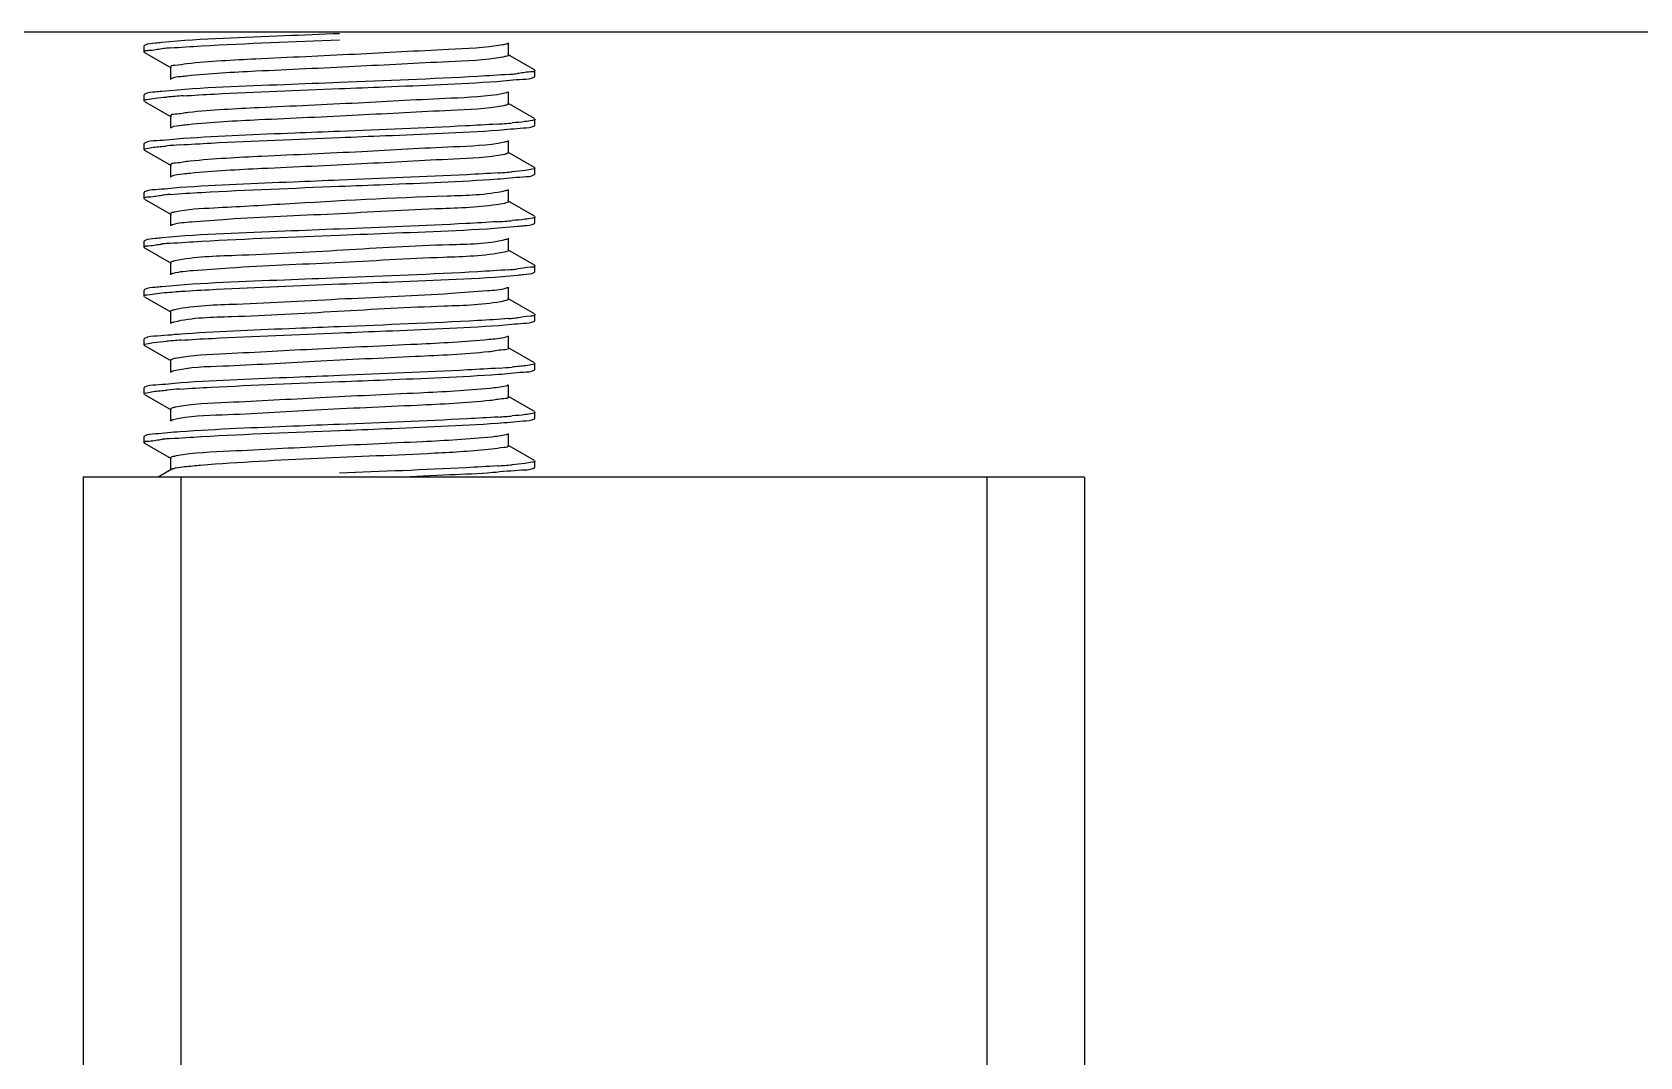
# Model space of a CAD drawing. Extents: x 27938 to 1507990, y 110129 to 923079.
# Drawn here: x 540126 to 540910, y 383447 to 383946 of the extents above; entities that cross this region are included whole.
import ezdxf

# ---------------------------------------------------------------- set-up
doc = ezdxf.new("R2010")
doc.units = 0
doc.header["$LTSCALE"] = 1000
doc.header["$MEASUREMENT"] = 0
doc.layers.add('BZ', color=2, linetype='Continuous')

msp = doc.modelspace()

# ---------------------------------------------------------------- linework, layer by layer
at = {"linetype": 'Continuous'}
for p, q in [((540358.56, 383935.31), (540358.56, 383941.27)), ((540181.17, 383940.04), (540180.95, 383939.78)), ((540180.95, 383936.8), (540180.95, 383939.78)), ((540181.17, 383936.54), (540180.95, 383936.8)), ((540181.17, 383936.54), (540194.1, 383929.06)), ((540371.22, 383928.13), (540358.3, 383935.61)), ((540193.84, 383929.36), (540193.84, 383923.41)), ((540371.22, 383928.13), (540371.45, 383927.87)), ((540371.45, 383924.89), (540371.45, 383927.87)), ((540371.22, 383924.63), (540371.45, 383924.89)), ((540181.17, 383916.23), (540180.95, 383915.96)), ((540180.95, 383912.99), (540180.95, 383915.96)), ((540181.17, 383912.73), (540180.95, 383912.99)), ((540181.17, 383912.73), (540194.1, 383905.25)), ((540371.22, 383904.32), (540358.3, 383911.8)), ((540358.56, 383911.5), (540358.56, 383917.45)), ((540193.84, 383905.55), (540193.84, 383899.59)), ((540371.22, 383904.32), (540371.45, 383904.06)), ((540371.45, 383901.08), (540371.45, 383904.06)), ((540371.22, 383900.82), (540371.45, 383901.08)), ((540181.17, 383892.41), (540180.95, 383892.15)), ((540180.95, 383889.18), (540180.95, 383892.15)), ((540181.17, 383888.91), (540180.95, 383889.18)), ((540181.17, 383888.91), (540194.1, 383881.43)), ((540371.22, 383880.51), (540358.3, 383887.99)), ((540358.56, 383887.69), (540358.56, 383893.64)), ((540193.84, 383881.73), (540193.84, 383875.78)), ((540371.22, 383880.51), (540371.45, 383880.25)), ((540371.45, 383877.27), (540371.45, 383880.25)), ((540371.22, 383877.01), (540371.45, 383877.27)), ((540181.17, 383868.6), (540180.95, 383868.34)), ((540180.95, 383865.36), (540180.95, 383868.34)), ((540181.17, 383865.1), (540180.95, 383865.36)), ((540181.17, 383865.1), (540194.1, 383857.62)), ((540371.22, 383856.69), (540358.3, 383864.18)), ((540358.56, 383863.87), (540358.56, 383869.83)), ((540193.84, 383857.92), (540193.84, 383851.97)), ((540371.22, 383856.69), (540371.45, 383856.43)), ((540371.45, 383853.46), (540371.45, 383856.43)), ((540371.22, 383853.2), (540371.45, 383853.46)), ((540181.17, 383844.79), (540180.95, 383844.53)), ((540180.95, 383841.55), (540180.95, 383844.53)), ((540181.17, 383841.29), (540180.95, 383841.55)), ((540181.17, 383841.29), (540194.1, 383833.81)), ((540357.21, 383839.37), (540356.52, 383839.22)), ((540371.22, 383832.88), (540358.3, 383840.36)), ((540358.56, 383840.06), (540358.56, 383846.01)), ((540193.84, 383834.11), (540193.84, 383828.16)), ((540371.22, 383832.88), (540371.45, 383832.62)), ((540371.45, 383829.64), (540371.45, 383832.62)), ((540371.22, 383829.38), (540371.45, 383829.64)), ((540181.17, 383820.97), (540180.95, 383820.71)), ((540180.95, 383817.74), (540180.95, 383820.71)), ((540181.17, 383817.48), (540180.95, 383817.74)), ((540181.17, 383817.48), (540194.1, 383809.99)), ((540357.49, 383815.64), (540356.56, 383815.41)), ((540371.22, 383809.07), (540358.3, 383816.55)), ((540358.56, 383816.25), (540358.56, 383822.2)), ((540193.84, 383810.3), (540193.84, 383804.34)), ((540371.22, 383809.07), (540371.45, 383808.81)), ((540371.45, 383805.83), (540371.45, 383808.81)), ((540371.22, 383805.57), (540371.45, 383805.83)), ((540181.17, 383797.16), (540180.95, 383796.9)), ((540180.95, 383793.92), (540180.95, 383796.9)), ((540181.17, 383793.66), (540180.95, 383793.92)), ((540181.17, 383793.66), (540194.1, 383786.18)), ((540371.22, 383785.26), (540358.3, 383792.74)), ((540358.56, 383792.44), (540358.56, 383798.39)), ((540193.84, 383786.48), (540193.84, 383780.53)), ((540371.22, 383785.26), (540371.45, 383784.99)), ((540371.45, 383782.02), (540371.45, 383784.99)), ((540371.22, 383781.76), (540371.45, 383782.02)), ((540181.17, 383773.35), (540180.95, 383773.09)), ((540180.95, 383770.11), (540180.95, 383773.09)), ((540181.17, 383769.85), (540180.95, 383770.11)), ((540181.17, 383769.85), (540194.1, 383762.37)), ((540371.22, 383761.44), (540358.3, 383768.92)), ((540358.56, 383768.62), (540358.56, 383774.58)), ((540193.84, 383762.67), (540193.84, 383756.72)), ((540371.22, 383761.44), (540371.45, 383761.18)), ((540371.45, 383758.21), (540371.45, 383761.18)), ((540371.22, 383757.94), (540371.45, 383758.21)), ((540181.17, 383749.54), (540180.95, 383749.28)), ((540180.95, 383746.3), (540180.95, 383749.28)), ((540181.17, 383746.04), (540180.95, 383746.3)), ((540181.17, 383746.04), (540194.1, 383738.56)), ((540371.22, 383737.63), (540358.3, 383745.11)), ((540358.56, 383744.81), (540358.56, 383750.76)), ((540193.84, 383738.86), (540193.84, 383732.9)), ((540371.22, 383737.63), (540371.45, 383737.37)), ((540371.45, 383734.39), (540371.45, 383737.37)), ((540151.18, 383729.57), (540151.18, 379764.43)), ((540639.34, 383729.57), (540151.18, 383729.57)), ((540194.1, 383733.21), (540187.82, 383729.57)), ((540198.81, 383729.57), (540198.81, 379764.43)), ((540371.22, 383734.13), (540371.45, 383734.39)), ((540591.72, 383729.57), (540591.72, 379764.43)), ((540639.34, 383729.57), (540639.34, 379764.43))]:
    msp.add_line(p, q, dxfattribs=at)
for centre, radius, start, end in [((540212.42, 383698.37), 241.14, 94.73357, 95.43713), ((540219.45, 383615.05), 324.75, 94.54448, 94.75605), ((540332.96, 384249.45), 324.59, 274.54499, 274.75718), ((540340.04, 384165.47), 240.31, 274.73407, 275.44731), ((540227.99, 383485.09), 431.24, 93.71884, 94.78113), ((540325.1, 384322.92), 422.18, 273.75953, 274.79582), ((540225.52, 383492.79), 399.64, 93.89729, 94.8073), ((540326.18, 384285.36), 408.4, 273.84408, 274.80191), ((540212.76, 383623.06), 245.03, 94.73079, 95.38954), ((540219.52, 383542.76), 325.61, 94.54181, 94.75044), ((540352.72, 383881.32), 18.68, 281.51366, 282.91674), ((540325.58, 384269.23), 416.1, 273.79987, 274.79583), ((540212.5, 383602.22), 242.05, 94.73313, 95.42556), ((540219.46, 383519.67), 324.89, 94.54418, 94.75489), ((540332.98, 384153.94), 324.32, 274.54544, 274.75925), ((540340.19, 384068.52), 238.61, 274.73475, 275.46903), ((540332.96, 384130.39), 324.59, 274.54498, 274.75718), ((540340.05, 384046.4), 240.3, 274.73407, 275.44741), ((540226.19, 383389.06), 408.14, 93.84567, 94.80204), ((540326.86, 384181.63), 399.88, 273.89575, 274.80718), ((540225.54, 383373.45), 399.92, 93.89556, 94.80715), ((540326.2, 384166.04), 408.14, 273.84563, 274.80209), ((540212.77, 383503.9), 245.13, 94.73072, 95.38835), ((540219.52, 383423.68), 325.63, 94.54173, 94.75029), ((540325.6, 384149.93), 415.86, 273.80124, 274.79604)]:
    msp.add_arc(centre, radius, start, end, dxfattribs=at)
for points, knots in [([(540189.62, 383941.41), (540188.54, 383941.3), (540185.75, 383940.91), (540182.71, 383940.93), (540181.17, 383940.04)], [0, 0, 0, 0, 0.378905, 1, 1, 1, 1]), ([(540276.2, 383945.73), (540267.26, 383945.38), (540238.4, 383944.14), (540209.48, 383943.3), (540189.62, 383941.41)], [0, 0, 0, 0, 0.309388, 1, 1, 1, 1]), ([(540193.72, 383938.79), (540198.76, 383939.19), (540226.24, 383940.86), (540253.75, 383941.86), (540276.2, 383942.75)], [0, 0, 0, 0, 0.183712, 1, 1, 1, 1]), ([(540180.95, 383936.8), (540180.95, 383937.58), (540185.4, 383937.56), (540187.42, 383938.22), (540189.57, 383938.43)], [0, 0, 0, 0, 0.263852, 1, 1, 1, 1]), ([(540355.76, 383940.27), (540347.03, 383938.72), (540322.89, 383937.77), (540282.83, 383935.53), (540240.32, 383933.63), (540213, 383932.24), (540201.83, 383931.04)], [0, 0, 0, 0, 0.172398, 0.468214, 0.781513, 1, 1, 1, 1]), ([(540355.76, 383934.32), (540347.03, 383932.77), (540322.89, 383931.81), (540282.83, 383929.57), (540240.32, 383927.67), (540213, 383926.29), (540201.83, 383925.09)], [0, 0, 0, 0, 0.172398, 0.468214, 0.781513, 1, 1, 1, 1]), ([(540358.3, 383940.96), (540358.01, 383940.8), (540357.15, 383940.55), (540356.3, 383940.37), (540355.76, 383940.27)], [0, 0, 0, 0, 0.3774, 1, 1, 1, 1]), ([(540358.56, 383935.31), (540358.56, 383935.03), (540357.25, 383934.63), (540356.46, 383934.45), (540355.76, 383934.32)], [0, 0, 0, 0, 0.285727, 1, 1, 1, 1]), ([(540201.83, 383931.04), (540199.83, 383930.83), (540197.93, 383930.24), (540193.83, 383930.09), (540193.84, 383929.36)], [0, 0, 0, 0, 0.73331, 1, 1, 1, 1]), ([(540358.68, 383925.89), (540353.64, 383925.49), (540326.16, 383923.82), (540298.65, 383922.81), (540276.2, 383921.92)], [0, 0, 0, 0, 0.183696, 1, 1, 1, 1]), ([(540371.45, 383927.87), (540371.45, 383927.1), (540367.01, 383927.12), (540365, 383926.45), (540362.86, 383926.25)], [0, 0, 0, 0, 0.263842, 1, 1, 1, 1]), ([(540189.57, 383917.59), (540188.5, 383917.49), (540185.73, 383917.1), (540182.7, 383917.11), (540181.17, 383916.23)], [0, 0, 0, 0, 0.378807, 1, 1, 1, 1]), ([(540276.2, 383921.92), (540267.26, 383921.56), (540238.38, 383920.33), (540209.45, 383919.49), (540189.57, 383917.59)], [0, 0, 0, 0, 0.309518, 1, 1, 1, 1]), ([(540201.83, 383925.09), (540200.86, 383924.99), (540198.3, 383924.6), (540195.52, 383924.53), (540194.1, 383923.71)], [0, 0, 0, 0, 0.372879, 1, 1, 1, 1]), ([(540200.02, 383915.43), (540205.08, 383915.76), (540230.46, 383917.17), (540255.86, 383918.13), (540276.2, 383918.94)], [0, 0, 0, 0, 0.199269, 1, 1, 1, 1]), ([(540276.2, 383918.94), (540283.54, 383919.23), (540309.07, 383920.27), (540334.62, 383921.27), (540352.78, 383922.48)], [0, 0, 0, 0, 0.287582, 1, 1, 1, 1]), ([(540352.78, 383922.48), (540357.05, 383922.77), (540363.03, 383923.6), (540369.56, 383923.68), (540371.22, 383924.63)], [0, 0, 0, 0, 0.691032, 1, 1, 1, 1]), ([(540180.95, 383912.99), (540180.95, 383913.48), (540183.62, 383913.73), (540184.93, 383914.1), (540186.26, 383914.26)], [0, 0, 0, 0, 0.269511, 1, 1, 1, 1]), ([(540356.17, 383916.54), (540347.74, 383914.92), (540323.98, 383914.06), (540284.28, 383911.75), (540241.59, 383909.89), (540213.97, 383908.48), (540202.56, 383907.31)], [0, 0, 0, 0, 0.167291, 0.461164, 0.776399, 1, 1, 1, 1]), ([(540356.17, 383910.58), (540347.74, 383908.96), (540323.98, 383908.11), (540284.28, 383905.8), (540241.59, 383903.94), (540213.97, 383902.53), (540202.56, 383901.35)], [0, 0, 0, 0, 0.167291, 0.461164, 0.776399, 1, 1, 1, 1]), ([(540358.3, 383917.15), (540358.05, 383917.01), (540357.34, 383916.78), (540356.62, 383916.62), (540356.17, 383916.54)], [0, 0, 0, 0, 0.384879, 1, 1, 1, 1]), ([(540358.56, 383911.5), (540358.56, 383911.25), (540357.47, 383910.86), (540356.77, 383910.7), (540356.17, 383910.58)], [0, 0, 0, 0, 0.290239, 1, 1, 1, 1]), ([(540202.56, 383907.31), (540200.38, 383907.08), (540198.32, 383906.43), (540193.83, 383906.34), (540193.84, 383905.55)], [0, 0, 0, 0, 0.734244, 1, 1, 1, 1]), ([(540371.45, 383904.06), (540371.45, 383903.6), (540368.99, 383903.33), (540367.77, 383902.99), (540366.53, 383902.84)], [0, 0, 0, 0, 0.270664, 1, 1, 1, 1]), ([(540200.02, 383894.59), (540195.65, 383894.3), (540189.54, 383893.45), (540182.86, 383893.39), (540181.17, 383892.41)], [0, 0, 0, 0, 0.691422, 1, 1, 1, 1]), ([(540202.56, 383901.35), (540201.49, 383901.24), (540198.69, 383900.83), (540195.64, 383900.8), (540194.1, 383899.9)], [0, 0, 0, 0, 0.374868, 1, 1, 1, 1]), ([(540198.36, 383891.5), (540203.43, 383891.85), (540229.36, 383893.32), (540255.32, 383894.3), (540276.2, 383895.13)], [0, 0, 0, 0, 0.195623, 1, 1, 1, 1]), ([(540276.2, 383898.11), (540268.91, 383897.82), (540243.51, 383896.79), (540218.11, 383895.79), (540200.02, 383894.59)], [0, 0, 0, 0, 0.286943, 1, 1, 1, 1]), ([(540352.78, 383901.65), (540347.72, 383901.31), (540322.21, 383899.88), (540296.67, 383898.92), (540276.2, 383898.11)], [0, 0, 0, 0, 0.198417, 1, 1, 1, 1]), ([(540276.2, 383895.13), (540283.65, 383895.43), (540309.44, 383896.47), (540335.25, 383897.47), (540353.56, 383898.72)], [0, 0, 0, 0, 0.288852, 1, 1, 1, 1]), ([(540353.56, 383898.72), (540357.65, 383899), (540363.38, 383899.8), (540369.63, 383899.9), (540371.22, 383900.82)], [0, 0, 0, 0, 0.690302, 1, 1, 1, 1]), ([(540180.95, 383889.18), (540180.95, 383889.59), (540183.13, 383889.89), (540184.24, 383890.19), (540185.35, 383890.33)], [0, 0, 0, 0, 0.27234, 1, 1, 1, 1]), ([(540356.55, 383892.8), (540348.43, 383891.1), (540325.05, 383890.37), (540285.74, 383887.98), (540242.88, 383886.15), (540214.96, 383884.72), (540203.32, 383883.57)], [0, 0, 0, 0, 0.162162, 0.454084, 0.771262, 1, 1, 1, 1]), ([(540356.55, 383886.85), (540348.43, 383885.15), (540325.05, 383884.42), (540285.74, 383882.02), (540242.88, 383880.2), (540214.96, 383878.77), (540203.32, 383877.62)], [0, 0, 0, 0, 0.162162, 0.454084, 0.771262, 1, 1, 1, 1]), ([(540358.3, 383893.34), (540358.09, 383893.22), (540357.5, 383893.02), (540356.91, 383892.88), (540356.55, 383892.8)], [0, 0, 0, 0, 0.393314, 1, 1, 1, 1]), ([(540358.56, 383887.69), (540358.56, 383887.47), (540357.66, 383887.09), (540357.06, 383886.95), (540356.55, 383886.85)], [0, 0, 0, 0, 0.295741, 1, 1, 1, 1]), ([(540203.32, 383883.57), (540200.95, 383883.34), (540198.73, 383882.61), (540193.83, 383882.59), (540193.84, 383881.73)], [0, 0, 0, 0, 0.734831, 1, 1, 1, 1]), ([(540371.45, 383880.25), (540371.45, 383879.81), (540369.14, 383879.52), (540367.97, 383879.21), (540366.81, 383879.06)], [0, 0, 0, 0, 0.271439, 1, 1, 1, 1]), ([(540198.36, 383870.67), (540194.38, 383870.39), (540188.8, 383869.62), (540182.73, 383869.5), (540181.17, 383868.6)], [0, 0, 0, 0, 0.689821, 1, 1, 1, 1]), ([(540193.74, 383867.35), (540198.78, 383867.75), (540226.25, 383869.42), (540253.75, 383870.42), (540276.2, 383871.32)], [0, 0, 0, 0, 0.18376, 1, 1, 1, 1]), ([(540203.32, 383877.62), (540202.15, 383877.5), (540199.1, 383877.06), (540195.78, 383877.06), (540194.1, 383876.08)], [0, 0, 0, 0, 0.376612, 1, 1, 1, 1]), ([(540276.2, 383874.29), (540268.68, 383873.99), (540242.73, 383872.94), (540216.77, 383871.94), (540198.36, 383870.67)], [0, 0, 0, 0, 0.289631, 1, 1, 1, 1]), ([(540353.56, 383877.89), (540348.5, 383877.54), (540322.72, 383876.09), (540296.92, 383875.12), (540276.2, 383874.29)], [0, 0, 0, 0, 0.19668, 1, 1, 1, 1]), ([(540276.2, 383871.32), (540283.59, 383871.61), (540309.25, 383872.65), (540334.92, 383873.65), (540353.15, 383874.88)], [0, 0, 0, 0, 0.288191, 1, 1, 1, 1]), ([(540353.15, 383874.88), (540357.34, 383875.16), (540363.2, 383875.98), (540369.6, 383876.07), (540371.22, 383877.01)], [0, 0, 0, 0, 0.69071, 1, 1, 1, 1]), ([(540180.95, 383865.36), (540180.95, 383866.15), (540185.5, 383866.12), (540187.55, 383866.8), (540189.75, 383867)], [0, 0, 0, 0, 0.263692, 1, 1, 1, 1]), ([(540356.45, 383863.01), (540346.58, 383861), (540318.62, 383860.38), (540273.8, 383857.56), (540232.88, 383856.15), (540206.83, 383854.05), (540197.79, 383853.43), (540194.84, 383852.56)], [0, 0, 0, 0, 0.186624, 0.514349, 0.833932, 0.943063, 1, 1, 1, 1]), ([(540356.9, 383869.06), (540347.66, 383866.94), (540311.49, 383866.27), (540264.29, 383863.48), (540220.08, 383860.91), (540202.07, 383860.07), (540195.83, 383858.76)], [0, 0, 0, 0, 0.176039, 0.666697, 0.881547, 1, 1, 1, 1]), ([(540358.3, 383869.53), (540358.13, 383869.43), (540357.66, 383869.25), (540357.18, 383869.13), (540356.9, 383869.06)], [0, 0, 0, 0, 0.40288, 1, 1, 1, 1]), ([(540358.56, 383863.87), (540358.56, 383863.69), (540357.84, 383863.33), (540357.32, 383863.21), (540356.9, 383863.11)], [0, 0, 0, 0, 0.302509, 1, 1, 1, 1]), ([(540195.83, 383858.76), (540195.33, 383858.65), (540194.73, 383858.51), (540193.84, 383858.14), (540193.84, 383857.92)], [0, 0, 0, 0, 0.704901, 1, 1, 1, 1]), ([(540371.45, 383856.43), (540371.45, 383855.98), (540369.02, 383855.7), (540367.81, 383855.37), (540366.59, 383855.22)], [0, 0, 0, 0, 0.270675, 1, 1, 1, 1]), ([(540276.2, 383850.48), (540267.29, 383850.13), (540238.47, 383848.9), (540209.6, 383848.05), (540189.75, 383846.17)], [0, 0, 0, 0, 0.30899, 1, 1, 1, 1]), ([(540193.72, 383843.54), (540198.76, 383843.94), (540226.24, 383845.61), (540253.75, 383846.61), (540276.2, 383847.5)], [0, 0, 0, 0, 0.183719, 1, 1, 1, 1]), ([(540194.84, 383852.56), (540194.7, 383852.52), (540194.44, 383852.44), (540194.2, 383852.33), (540194.1, 383852.27)], [0, 0, 0, 0, 0.570679, 1, 1, 1, 1]), ([(540353.15, 383854.04), (540348.09, 383853.7), (540322.45, 383852.27), (540296.79, 383851.3), (540276.2, 383850.48)], [0, 0, 0, 0, 0.197576, 1, 1, 1, 1]), ([(540276.2, 383847.5), (540285.16, 383847.86), (540314.08, 383849.1), (540343.05, 383849.93), (540362.93, 383851.84)], [0, 0, 0, 0, 0.309889, 1, 1, 1, 1]), ([(540362.93, 383851.84), (540363.99, 383851.94), (540366.73, 383852.33), (540369.72, 383852.32), (540371.22, 383853.2)], [0, 0, 0, 0, 0.378508, 1, 1, 1, 1]), ([(540180.95, 383841.55), (540180.95, 383842.33), (540185.43, 383842.3), (540187.45, 383842.97), (540189.62, 383843.18)], [0, 0, 0, 0, 0.263792, 1, 1, 1, 1]), ([(540189.75, 383846.17), (540188.65, 383846.06), (540185.82, 383845.67), (540182.73, 383845.69), (540181.17, 383844.79)], [0, 0, 0, 0, 0.379214, 1, 1, 1, 1]), ([(540356.52, 383839.22), (540346.79, 383837.2), (540319.13, 383836.6), (540274.62, 383833.8), (540233.8, 383832.34), (540207.48, 383830.33), (540198.24, 383829.64), (540195.12, 383828.83)], [0, 0, 0, 0, 0.184168, 0.509408, 0.829314, 0.94023, 1, 1, 1, 1]), ([(540357.21, 383845.33), (540348.25, 383843.04), (540321.43, 383842.87), (540277.67, 383840.04), (540233.14, 383837.62), (540205.56, 383836.97), (540195.87, 383834.95)], [0, 0, 0, 0, 0.171627, 0.491604, 0.816321, 1, 1, 1, 1]), ([(540358.3, 383845.71), (540358.16, 383845.63), (540357.8, 383845.49), (540357.43, 383845.38), (540357.21, 383845.33)], [0, 0, 0, 0, 0.413783, 1, 1, 1, 1]), ([(540358.56, 383840.06), (540358.56, 383839.9), (540358, 383839.57), (540357.56, 383839.46), (540357.21, 383839.37)], [0, 0, 0, 0, 0.310906, 1, 1, 1, 1]), ([(540195.87, 383834.95), (540195.35, 383834.84), (540194.74, 383834.71), (540193.84, 383834.33), (540193.84, 383834.11)], [0, 0, 0, 0, 0.705268, 1, 1, 1, 1]), ([(540371.45, 383832.62), (540371.45, 383831.85), (540367.05, 383831.86), (540365.06, 383831.21), (540362.93, 383831.01)], [0, 0, 0, 0, 0.263922, 1, 1, 1, 1]), ([(540276.2, 383826.67), (540267.27, 383826.31), (540238.4, 383825.08), (540209.49, 383824.24), (540189.62, 383822.34)], [0, 0, 0, 0, 0.309377, 1, 1, 1, 1]), ([(540195.12, 383828.83), (540194.91, 383828.77), (540194.57, 383828.67), (540194.23, 383828.53), (540194.1, 383828.46)], [0, 0, 0, 0, 0.583561, 1, 1, 1, 1]), ([(540201.12, 383820.25), (540206.15, 383820.57), (540231.17, 383821.94), (540256.21, 383822.89), (540276.2, 383823.69)], [0, 0, 0, 0, 0.201476, 1, 1, 1, 1]), ([(540358.68, 383830.64), (540353.64, 383830.23), (540326.16, 383828.56), (540298.65, 383827.56), (540276.2, 383826.67)], [0, 0, 0, 0, 0.183681, 1, 1, 1, 1]), ([(540276.2, 383823.69), (540285.15, 383824.05), (540314.04, 383825.28), (540342.98, 383826.12), (540362.86, 383828.02)], [0, 0, 0, 0, 0.309644, 1, 1, 1, 1]), ([(540362.86, 383828.02), (540363.92, 383828.12), (540366.69, 383828.51), (540369.7, 383828.5), (540371.22, 383829.38)], [0, 0, 0, 0, 0.378702, 1, 1, 1, 1]), ([(540180.95, 383817.74), (540180.94, 383818.3), (540184.07, 383818.49), (540185.56, 383818.93), (540187.1, 383819.11)], [0, 0, 0, 0, 0.267181, 1, 1, 1, 1]), ([(540189.62, 383822.34), (540188.54, 383822.24), (540185.75, 383821.85), (540182.71, 383821.86), (540181.17, 383820.97)], [0, 0, 0, 0, 0.378914, 1, 1, 1, 1]), ([(540357.49, 383821.59), (540354.51, 383820.73), (540345.42, 383820.1), (540319.31, 383818.02), (540278.41, 383816.59), (540233.66, 383813.78), (540205.77, 383813.17), (540195.93, 383811.15)], [0, 0, 0, 0, 0.05757, 0.167104, 0.486771, 0.813942, 1, 1, 1, 1]), ([(540358.3, 383821.9), (540358.19, 383821.84), (540357.93, 383821.72), (540357.65, 383821.64), (540357.49, 383821.59)], [0, 0, 0, 0, 0.426274, 1, 1, 1, 1]), ([(540358.56, 383816.25), (540358.56, 383816.11), (540358.13, 383815.82), (540357.77, 383815.72), (540357.49, 383815.64)], [0, 0, 0, 0, 0.3214, 1, 1, 1, 1]), ([(540195.93, 383811.15), (540195.4, 383811.04), (540194.78, 383810.9), (540193.84, 383810.52), (540193.84, 383810.3)], [0, 0, 0, 0, 0.706045, 1, 1, 1, 1]), ([(540356.56, 383815.41), (540346.97, 383813.4), (540319.61, 383812.77), (540275.34, 383810.31), (540231.51, 383807.62), (540204.6, 383807.25), (540195.43, 383805.09)], [0, 0, 0, 0, 0.182036, 0.504841, 0.824917, 1, 1, 1, 1]), ([(540371.45, 383808.81), (540371.45, 383808.03), (540367.01, 383808.05), (540365, 383807.39), (540362.86, 383807.19)], [0, 0, 0, 0, 0.263843, 1, 1, 1, 1]), ([(540195.43, 383805.09), (540195.16, 383805.02), (540194.7, 383804.91), (540194.26, 383804.74), (540194.1, 383804.64)], [0, 0, 0, 0, 0.594844, 1, 1, 1, 1]), ([(540276.2, 383802.85), (540269.06, 383802.57), (540244.02, 383801.56), (540218.98, 383800.57), (540201.12, 383799.41)], [0, 0, 0, 0, 0.285303, 1, 1, 1, 1]), ([(540358.68, 383806.82), (540353.64, 383806.42), (540326.16, 383804.75), (540298.65, 383803.75), (540276.2, 383802.85)], [0, 0, 0, 0, 0.183696, 1, 1, 1, 1]), ([(540276.2, 383799.88), (540283.71, 383800.18), (540309.66, 383801.23), (540335.62, 383802.23), (540354.02, 383803.5)], [0, 0, 0, 0, 0.289612, 1, 1, 1, 1]), ([(540354.02, 383803.5), (540358, 383803.78), (540363.59, 383804.55), (540369.67, 383804.67), (540371.22, 383805.57)], [0, 0, 0, 0, 0.68982, 1, 1, 1, 1]), ([(540180.95, 383793.92), (540180.95, 383794.36), (540183.25, 383794.65), (540184.42, 383794.96), (540185.58, 383795.11)], [0, 0, 0, 0, 0.271461, 1, 1, 1, 1]), ([(540201.12, 383799.41), (540196.49, 383799.11), (540190.03, 383798.21), (540182.96, 383798.19), (540181.17, 383797.16)], [0, 0, 0, 0, 0.692393, 1, 1, 1, 1]), ([(540348.91, 383796.54), (540337.29, 383795.4), (540309.5, 383793.97), (540266.81, 383792.14), (540227.57, 383789.8), (540204.21, 383789.01), (540196.01, 383787.36)], [0, 0, 0, 0, 0.228646, 0.544797, 0.836336, 1, 1, 1, 1]), ([(540198.82, 383796.28), (540203.88, 383796.63), (540229.67, 383798.08), (540255.47, 383799.05), (540276.2, 383799.88)], [0, 0, 0, 0, 0.196648, 1, 1, 1, 1]), ([(540358.3, 383798.09), (540357.96, 383797.89), (540354.84, 383797.07), (540351.69, 383796.81), (540348.91, 383796.54)], [0, 0, 0, 0, 0.122061, 1, 1, 1, 1]), ([(540358.56, 383792.44), (540358.56, 383791.56), (540353.57, 383791.56), (540351.32, 383790.82), (540348.91, 383790.58)], [0, 0, 0, 0, 0.265035, 1, 1, 1, 1]), ([(540196.01, 383787.36), (540195.46, 383787.25), (540194.82, 383787.1), (540193.84, 383786.72), (540193.84, 383786.48)], [0, 0, 0, 0, 0.707033, 1, 1, 1, 1]), ([(540348.91, 383790.58), (540337.06, 383789.42), (540308.75, 383787.97), (540265.46, 383786.19), (540226.3, 383783.6), (540203.13, 383783.13), (540195.35, 383781.26)], [0, 0, 0, 0, 0.232215, 0.552573, 0.843952, 1, 1, 1, 1]), ([(540371.45, 383784.99), (540371.45, 383784.58), (540369.26, 383784.28), (540368.15, 383783.98), (540367.04, 383783.84)], [0, 0, 0, 0, 0.272315, 1, 1, 1, 1]), ([(540195.35, 383781.26), (540195.1, 383781.2), (540194.67, 383781.08), (540194.25, 383780.92), (540194.1, 383780.83)], [0, 0, 0, 0, 0.592052, 1, 1, 1, 1]), ([(540276.2, 383779.04), (540268.74, 383778.74), (540242.95, 383777.7), (540217.14, 383776.7), (540198.82, 383775.45)], [0, 0, 0, 0, 0.288872, 1, 1, 1, 1]), ([(540354.02, 383782.67), (540348.95, 383782.32), (540323.02, 383780.85), (540297.07, 383779.87), (540276.2, 383779.04)], [0, 0, 0, 0, 0.195653, 1, 1, 1, 1]), ([(540276.2, 383776.06), (540283.65, 383776.36), (540309.45, 383777.41), (540335.26, 383778.41), (540353.58, 383779.66)], [0, 0, 0, 0, 0.288875, 1, 1, 1, 1]), ([(540353.58, 383779.66), (540357.66, 383779.94), (540363.39, 383780.73), (540369.63, 383780.84), (540371.22, 383781.76)], [0, 0, 0, 0, 0.690288, 1, 1, 1, 1]), ([(540180.95, 383770.11), (540180.95, 383770.53), (540183.13, 383770.82), (540184.25, 383771.12), (540185.35, 383771.27)], [0, 0, 0, 0, 0.272311, 1, 1, 1, 1]), ([(540198.82, 383775.45), (540194.73, 383775.17), (540189.01, 383774.37), (540182.76, 383774.27), (540181.17, 383773.35)], [0, 0, 0, 0, 0.690302, 1, 1, 1, 1]), ([(540349.67, 383772.8), (540338.21, 383771.63), (540310.52, 383770.22), (540267.79, 383768.36), (540228.18, 383766.03), (540204.5, 383765.21), (540196.14, 383763.57)], [0, 0, 0, 0, 0.224737, 0.540402, 0.833844, 1, 1, 1, 1]), ([(540198.37, 383772.44), (540203.44, 383772.79), (540229.37, 383774.26), (540255.33, 383775.23), (540276.2, 383776.06)], [0, 0, 0, 0, 0.195657, 1, 1, 1, 1]), ([(540358.3, 383774.28), (540357.99, 383774.09), (540355.13, 383773.31), (540352.22, 383773.06), (540349.67, 383772.8)], [0, 0, 0, 0, 0.124156, 1, 1, 1, 1]), ([(540358.56, 383768.62), (540358.56, 383767.82), (540353.98, 383767.74), (540351.89, 383767.07), (540349.67, 383766.85)], [0, 0, 0, 0, 0.265691, 1, 1, 1, 1]), ([(540196.14, 383763.57), (540195.56, 383763.45), (540194.88, 383763.3), (540193.84, 383762.91), (540193.84, 383762.67)], [0, 0, 0, 0, 0.708636, 1, 1, 1, 1]), ([(540349.67, 383766.85), (540337.85, 383765.64), (540309.37, 383764.19), (540265.71, 383762.43), (540226.23, 383759.7), (540202.86, 383759.4), (540195.14, 383757.39)], [0, 0, 0, 0, 0.230178, 0.552364, 0.845602, 1, 1, 1, 1]), ([(540371.45, 383761.18), (540371.45, 383760.75), (540369.14, 383760.46), (540367.98, 383760.14), (540366.82, 383759.99)], [0, 0, 0, 0, 0.271465, 1, 1, 1, 1]), ([(540195.14, 383757.39), (540194.93, 383757.34), (540194.58, 383757.24), (540194.23, 383757.1), (540194.1, 383757.02)], [0, 0, 0, 0, 0.58403, 1, 1, 1, 1]), ([(540276.2, 383755.23), (540268.68, 383754.93), (540242.74, 383753.87), (540216.78, 383752.87), (540198.37, 383751.6)], [0, 0, 0, 0, 0.289606, 1, 1, 1, 1]), ([(540353.58, 383758.82), (540348.51, 383758.48), (540322.73, 383757.02), (540296.92, 383756.05), (540276.2, 383755.23)], [0, 0, 0, 0, 0.196649, 1, 1, 1, 1]), ([(540276.2, 383752.25), (540283.59, 383752.55), (540309.26, 383753.59), (540334.93, 383754.59), (540353.17, 383755.82)], [0, 0, 0, 0, 0.288211, 1, 1, 1, 1]), ([(540353.17, 383755.82), (540357.35, 383756.1), (540363.21, 383756.92), (540369.6, 383757.01), (540371.22, 383757.94)], [0, 0, 0, 0, 0.690698, 1, 1, 1, 1]), ([(540180.95, 383746.3), (540180.95, 383747.09), (540185.5, 383747.05), (540187.55, 383747.73), (540189.75, 383747.94)], [0, 0, 0, 0, 0.263689, 1, 1, 1, 1]), ([(540198.37, 383751.6), (540194.39, 383751.33), (540188.81, 383750.55), (540182.73, 383750.43), (540181.17, 383749.54)], [0, 0, 0, 0, 0.689837, 1, 1, 1, 1]), ([(540193.74, 383748.29), (540198.78, 383748.69), (540226.25, 383750.36), (540253.75, 383751.36), (540276.2, 383752.25)], [0, 0, 0, 0, 0.183761, 1, 1, 1, 1]), ([(540350.41, 383749.06), (540339.18, 383747.87), (540311.8, 383746.48), (540269.24, 383744.59), (540229.27, 383742.33), (540205.2, 383741.4), (540196.54, 383739.83)], [0, 0, 0, 0, 0.219618, 0.533346, 0.828732, 1, 1, 1, 1]), ([(540358.3, 383750.46), (540358.01, 383750.29), (540355.4, 383749.55), (540352.73, 383749.31), (540350.41, 383749.06)], [0, 0, 0, 0, 0.126422, 1, 1, 1, 1]), ([(540196.54, 383739.83), (540195.86, 383739.71), (540195.09, 383739.53), (540193.84, 383739.14), (540193.84, 383738.86)], [0, 0, 0, 0, 0.713347, 1, 1, 1, 1]), ([(540350.41, 383743.11), (540341.2, 383742.13), (540293.87, 383739.41), (540246.47, 383738.27), (540208.46, 383735.2)], [0, 0, 0, 0, 0.195307, 1, 1, 1, 1]), ([(540358.56, 383744.81), (540358.56, 383744.07), (540354.38, 383743.93), (540352.44, 383743.33), (540350.41, 383743.11)], [0, 0, 0, 0, 0.266491, 1, 1, 1, 1]), ([(540371.45, 383737.37), (540371.45, 383736.91), (540369.02, 383736.64), (540367.81, 383736.31), (540366.6, 383736.15)], [0, 0, 0, 0, 0.270698, 1, 1, 1, 1]), ([(540194.98, 383733.54), (540194.81, 383733.49), (540194.51, 383733.4), (540194.21, 383733.27), (540194.1, 383733.21)], [0, 0, 0, 0, 0.576749, 1, 1, 1, 1]), ([(540196.54, 383733.88), (540196.26, 383733.83), (540195.73, 383733.72), (540195.21, 383733.6), (540194.98, 383733.54)], [0, 0, 0, 0, 0.550321, 1, 1, 1, 1]), ([(540208.46, 383735.2), (540207.19, 383735.09), (540203.21, 383734.74), (540199.22, 383734.36), (540196.54, 383733.88)], [0, 0, 0, 0, 0.319148, 1, 1, 1, 1]), ([(540353.17, 383734.98), (540348.11, 383734.64), (540322.46, 383733.2), (540296.79, 383732.24), (540276.2, 383731.42)], [0, 0, 0, 0, 0.197548, 1, 1, 1, 1]), ([(540304.27, 383729.57), (540312.84, 383729.93), (540328.32, 383730.69), (540348.74, 383731.43), (540362.18, 383733.06), (540369.4, 383733.08), (540371.22, 383734.13)], [0, 0, 0, 0, 0.383058, 0.694328, 0.906069, 1, 1, 1, 1])]:
    msp.add_open_spline(points, degree=3, knots=knots, dxfattribs=at)
for points in [[(540186.26, 383914.26), (540188.19, 383914.49), (540190.12, 383914.67), (540192.05, 383914.84)], [(540366.53, 383902.84), (540364.49, 383902.58), (540362.44, 383902.39), (540360.4, 383902.21)], [(540185.35, 383890.33), (540187.57, 383890.63), (540189.8, 383890.83), (540192.03, 383891.02)], [(540366.81, 383879.06), (540364.67, 383878.78), (540362.52, 383878.58), (540360.37, 383878.4)], [(540366.59, 383855.22), (540364.52, 383854.96), (540362.44, 383854.76), (540360.37, 383854.59)], [(540187.1, 383819.11), (540188.78, 383819.3), (540190.46, 383819.45), (540192.15, 383819.59)], [(540192.15, 383819.59), (540195.13, 383819.85), (540198.12, 383820.06), (540201.12, 383820.25)], [(540185.58, 383795.11), (540187.72, 383795.39), (540189.87, 383795.59), (540192.02, 383795.77)], [(540367.04, 383783.84), (540364.82, 383783.54), (540362.6, 383783.34), (540360.37, 383783.15)], [(540185.35, 383771.27), (540187.57, 383771.56), (540189.8, 383771.77), (540192.03, 383771.96)], [(540366.82, 383759.99), (540364.67, 383759.72), (540362.52, 383759.52), (540360.37, 383759.34)], [(540366.6, 383736.15), (540364.53, 383735.89), (540362.45, 383735.7), (540360.37, 383735.52)]]:
    msp.add_open_spline(points, degree=3, dxfattribs=at)
at = {"layer": 'BZ'}
msp.add_line((544286.23, 383946.48), (531120.84, 383946.48), dxfattribs=at)

doc.saveas('drawing.dxf')
